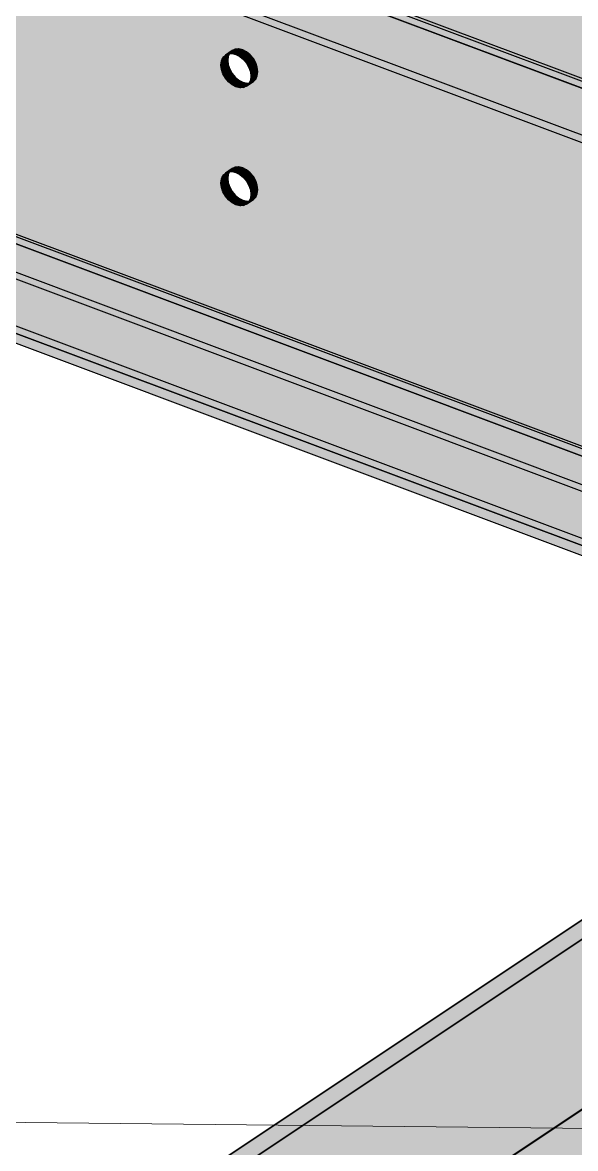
# Model space of a CAD drawing. Header units: millimetres. Extents: x 50 to 612415, y 2 to 4150.
# Drawn here: x 507342.8 to 507472.9, y 2579.2 to 2844.3 of the extents above; entities that cross this region are included whole.
import ezdxf

# ---------------------------------------------------------------- set-up
doc = ezdxf.new("R2010")
doc.units = ezdxf.units.MM
for name, color, linetype, lineweight in [('DIM', 7, 'Continuous', 13), ('HATCH', 8, 'Continuous', 9), ('OUTLINE', 7, 'Continuous', 25)]:
    doc.layers.add(name, color=color, linetype=linetype, lineweight=lineweight)

msp = doc.modelspace()

# ---------------------------------------------------------------- hatches: boundary and pattern name
at = {"layer": 'HATCH', "true_color": 0x617c87}
for points in [[(506155.161, 3349.271), (508203.162, 2581.27), (508180.708, 2566.301), (506132.707, 3334.302)], [(508203.162, 2578.955), (506155.161, 3346.956), (506132.707, 3331.987), (508180.708, 2563.986)], [(506134.311, 3333.056), (508182.312, 2565.055), (508180.708, 2563.986), (506132.707, 3331.987)], [(508196.656, 2546.944), (506119.966, 3325.703), (506118.362, 3324.634), (508195.052, 2545.875)], [(506234.497, 3209.559), (508123.825, 2501.062), (508101.371, 2486.092), (506212.044, 3194.59)], [(506213.647, 3208.392), (508102.975, 2499.894), (508101.371, 2498.825), (506212.044, 3207.322)], [(508125.429, 2499.816), (506236.101, 3208.314), (506234.497, 3207.244), (508123.825, 2498.747)], [(508123.825, 2498.747), (506234.497, 3207.244), (506212.044, 3192.275), (508101.371, 2483.778)], [(508102.975, 2487.162), (506213.647, 3195.659), (506212.044, 3194.59), (508101.371, 2486.092)], [(507395.524, 2837.408), (507394.611, 2837.881), (507393.007, 2836.812), (507393.92, 2836.339)], [(507397.106, 2835.827), (507396.375, 2836.708), (507394.771, 2835.638), (507395.502, 2834.757)], [(507392.116, 2832.296), (507392.847, 2831.415), (507391.243, 2830.346), (507390.512, 2831.227)], [(507393.698, 2830.714), (507394.611, 2830.242), (507393.007, 2829.172), (507392.094, 2829.645)], [(507395.524, 2809.629), (507394.611, 2810.102), (507393.007, 2809.032), (507393.92, 2808.56)], [(507397.106, 2808.047), (507396.375, 2808.928), (507394.771, 2807.859), (507395.502, 2806.978)], [(507392.116, 2804.517), (507392.847, 2803.636), (507391.243, 2802.566), (507390.512, 2803.447)], [(507393.698, 2802.935), (507394.611, 2802.462), (507393.007, 2801.393), (507392.094, 2801.866)]]:
    msp.add_hatch(color=145, dxfattribs=at).paths.add_polyline_path(points)
at = {"layer": 'HATCH', "true_color": 0x5b747f}
for points in [[(507180.765, 2933.931), (506156.764, 3337.608), (508204.765, 2582.34)], [(508203.162, 2581.27), (506155.161, 3336.539), (507179.161, 2932.861)], [(508180.708, 2566.301), (506132.707, 3334.302), (506132.707, 3331.987)], [(506134.311, 3326.111), (506134.311, 3333.056), (508182.312, 2558.111)], [(506134.311, 3333.056), (508182.312, 2565.055), (508182.312, 2558.111)], [(508180.708, 2557.041), (506132.707, 3331.987), (506132.707, 3325.042)], [(508180.708, 2557.041), (508180.708, 2563.986), (506132.707, 3331.987)], [(508180.708, 2566.301), (506132.707, 3331.987), (508180.708, 2563.986)], [(506132.707, 3321.569), (506118.362, 3324.634), (508195.052, 2545.875)], [(508196.656, 2546.944), (506119.966, 3325.703), (506134.311, 3322.639)], [(508180.708, 2557.041), (506132.707, 3325.042), (506132.707, 3321.569)], [(506134.311, 3322.639), (506134.311, 3326.111), (508182.312, 2558.111)], [(506132.707, 3321.569), (508180.708, 2553.569), (508180.708, 2557.041)], [(506132.707, 3321.569), (508195.052, 2545.875), (508180.708, 2553.569)], [(508182.312, 2558.111), (508182.312, 2554.638), (506134.311, 3322.639)], [(508182.312, 2554.638), (508196.656, 2546.944), (506134.311, 3322.639)], [(508125.429, 2499.816), (506236.101, 3208.314), (506236.101, 3226.833)], [(508125.429, 2518.336), (506236.101, 3226.833), (506539.228, 3123.231)], [(508125.429, 2518.336), (508125.429, 2499.816), (506236.101, 3226.833)], [(506234.497, 3225.764), (506234.497, 3207.244), (508123.825, 2498.747)], [(506537.624, 3122.162), (506234.497, 3225.764), (508123.825, 2517.266)], [(506234.497, 3225.764), (508123.825, 2498.747), (508123.825, 2517.266)], [(506213.647, 3208.392), (508102.975, 2499.894), (506213.647, 3196.933)], [(506234.497, 3207.244), (506234.497, 3209.559), (508123.825, 2501.062)], [(506212.044, 3195.863), (508101.371, 2498.825), (506212.044, 3207.322)], [(508123.825, 2498.747), (506234.497, 3207.244), (508123.825, 2501.062)], [(508102.975, 2487.162), (506213.647, 3195.659), (506213.647, 3196.933)], [(508102.975, 2488.435), (508102.975, 2487.162), (506213.647, 3196.933)], [(508102.975, 2499.894), (508102.975, 2488.435), (506213.647, 3196.933)], [(506212.044, 3195.863), (506212.044, 3194.59), (508101.371, 2486.092)], [(506212.044, 3195.863), (508101.371, 2486.092), (508101.371, 2487.366)], [(506212.044, 3195.863), (508101.371, 2487.366), (508101.371, 2498.825)], [(508101.371, 2486.092), (506212.044, 3194.59), (506212.044, 3192.275)], [(508101.371, 2486.092), (506212.044, 3192.275), (508101.371, 2483.778)], [(508125.429, 2518.336), (506539.228, 3123.231), (506966.919, 2962.847)], [(506965.315, 2961.777), (506537.624, 3122.162), (508123.825, 2517.266)], [(507394.611, 2810.102), (506966.919, 2970.486), (506966.919, 2990.626)], [(507822.302, 2649.717), (506966.919, 2990.626), (507180.765, 2910.781)], [(507822.302, 2649.717), (507394.611, 2810.102), (506966.919, 2990.626)], [(506965.315, 2989.557), (506965.315, 2969.417), (507393.007, 2809.032)], [(507179.161, 2909.712), (506965.315, 2989.557), (507820.698, 2648.648)], [(506965.315, 2989.557), (507393.007, 2809.032), (507820.698, 2648.648)], [(506965.315, 2969.417), (506966.229, 2968.944), (507393.007, 2809.032)], [(506966.229, 2968.944), (506967.08, 2968.243), (507393.007, 2809.032)], [(507394.611, 2810.102), (506967.832, 2970.013), (506966.919, 2970.486)], [(507394.611, 2810.102), (506968.683, 2969.313), (506967.832, 2970.013)], [(507394.611, 2810.102), (506969.414, 2968.432), (506968.683, 2969.313)], [(506967.08, 2968.243), (506967.81, 2967.362), (507393.007, 2809.032)], [(506967.81, 2967.362), (506968.371, 2966.361), (507393.007, 2809.032)], [(506968.371, 2966.361), (506968.724, 2965.308), (507393.007, 2809.032)], [(507394.611, 2810.102), (506969.975, 2967.43), (506969.414, 2968.432)], [(507394.611, 2810.102), (506970.327, 2966.377), (506969.975, 2967.43)], [(507391.082, 2807.605), (506970.448, 2965.343), (506970.327, 2966.377)], [(507391.203, 2808.549), (507391.082, 2807.605), (506970.327, 2966.377)], [(507391.555, 2809.338), (507391.203, 2808.549), (506970.327, 2966.377)], [(507392.116, 2809.918), (507391.555, 2809.338), (506970.327, 2966.377)], [(507392.847, 2810.251), (507392.116, 2809.918), (506970.327, 2966.377)], [(507393.698, 2810.314), (507392.847, 2810.251), (506970.327, 2966.377)], [(507394.611, 2810.102), (507393.698, 2810.314), (506970.327, 2966.377)], [(506968.724, 2965.308), (506968.844, 2964.274), (507389.478, 2806.536)], [(506968.724, 2965.308), (507389.478, 2806.536), (507389.599, 2807.479)], [(506968.724, 2965.308), (507389.599, 2807.479), (507389.951, 2808.268)], [(506968.724, 2965.308), (507389.951, 2808.268), (507390.512, 2808.849)], [(506968.724, 2965.308), (507390.512, 2808.849), (507391.243, 2809.182)], [(506968.724, 2965.308), (507391.243, 2809.182), (507392.094, 2809.245)], [(506968.724, 2965.308), (507392.094, 2809.245), (507393.007, 2809.032)], [(507389.599, 2805.502), (506968.844, 2964.274), (506968.724, 2963.33)], [(507389.599, 2805.502), (507389.478, 2806.536), (506968.844, 2964.274)], [(506969.414, 2963.03), (506969.975, 2963.611), (507391.203, 2806.571)], [(506969.975, 2963.611), (506970.327, 2964.4), (507391.203, 2806.571)], [(506970.327, 2964.4), (506970.448, 2965.343), (507391.203, 2806.571)], [(506970.448, 2965.343), (507391.082, 2807.605), (507391.203, 2806.571)], [(507389.599, 2805.502), (506966.229, 2961.565), (506965.315, 2961.777)], [(507390.512, 2803.447), (507389.951, 2804.449), (506965.315, 2961.777)], [(507391.243, 2802.566), (507390.512, 2803.447), (506965.315, 2961.777)], [(507389.951, 2804.449), (507389.599, 2805.502), (506965.315, 2961.777)], [(507392.094, 2801.866), (507391.243, 2802.566), (506965.315, 2961.777)], [(507393.007, 2801.393), (507392.094, 2801.866), (506965.315, 2961.777)], [(507393.007, 2801.393), (506965.315, 2961.777), (508123.825, 2517.266)], [(507389.599, 2805.502), (506967.08, 2961.628), (506966.229, 2961.565)], [(506966.919, 2962.847), (506967.832, 2962.634), (507391.203, 2806.571)], [(506966.919, 2962.847), (507391.555, 2805.518), (507392.116, 2804.517)], [(506966.919, 2962.847), (507392.116, 2804.517), (507392.847, 2803.636)], [(506966.919, 2962.847), (507391.203, 2806.571), (507391.555, 2805.518)], [(506966.919, 2962.847), (507392.847, 2803.636), (507393.698, 2802.935)], [(506966.919, 2962.847), (507393.698, 2802.935), (507394.611, 2802.462)], [(508125.429, 2518.336), (506966.919, 2962.847), (507394.611, 2802.462)], [(507389.599, 2805.502), (506967.81, 2961.961), (506967.08, 2961.628)], [(507389.599, 2805.502), (506968.371, 2962.541), (506967.81, 2961.961)], [(506967.832, 2962.634), (506968.683, 2962.697), (507391.203, 2806.571)], [(507389.599, 2805.502), (506968.724, 2963.33), (506968.371, 2962.541)], [(506968.683, 2962.697), (506969.414, 2963.03), (507391.203, 2806.571)], [(508203.162, 2581.27), (507179.161, 2932.861), (507181.928, 2931.429)], [(507183.532, 2932.498), (507180.765, 2933.931), (508204.765, 2582.34)], [(507186.111, 2930.375), (507183.532, 2932.498), (508204.765, 2582.34)], [(508203.162, 2581.27), (507181.928, 2931.429), (507184.507, 2929.306)], [(508203.162, 2581.27), (507184.507, 2929.306), (507186.722, 2926.636)], [(507188.326, 2927.705), (507186.111, 2930.375), (508204.765, 2582.34)], [(508203.162, 2581.27), (507186.722, 2926.636), (507188.421, 2923.602)], [(507190.025, 2924.671), (507188.326, 2927.705), (508204.765, 2582.34)], [(507191.093, 2921.479), (507190.025, 2924.671), (508204.765, 2582.34)], [(508203.162, 2581.27), (507188.421, 2923.602), (507189.489, 2920.409)], [(507191.457, 2918.346), (507191.093, 2921.479), (508204.765, 2582.34)], [(508203.162, 2581.27), (507189.489, 2920.409), (507189.853, 2917.277)], [(508203.162, 2581.27), (507189.853, 2917.277), (507189.489, 2914.418)], [(507191.093, 2915.487), (507191.457, 2918.346), (508204.765, 2582.34)], [(508203.162, 2581.27), (507189.489, 2914.418), (507188.421, 2912.027)], [(507190.025, 2913.096), (507191.093, 2915.487), (508204.765, 2582.34)], [(507180.765, 2910.781), (507183.532, 2910.138), (507391.203, 2834.351)], [(507180.765, 2910.781), (507391.555, 2833.297), (507392.116, 2832.296)], [(507180.765, 2910.781), (507392.116, 2832.296), (507392.847, 2831.415)], [(507180.765, 2910.781), (507391.203, 2834.351), (507391.555, 2833.297)], [(507180.765, 2910.781), (507392.847, 2831.415), (507393.698, 2830.714)], [(507180.765, 2910.781), (507393.698, 2830.714), (507394.611, 2830.242)], [(507822.302, 2649.717), (507180.765, 2910.781), (507394.611, 2830.242)], [(507186.111, 2910.327), (507188.326, 2911.336), (507391.203, 2834.351)], [(507188.421, 2912.027), (507186.722, 2910.267), (507389.478, 2834.315)], [(507391.082, 2835.384), (507188.326, 2911.336), (507190.025, 2913.096)], [(507188.326, 2911.336), (507391.082, 2835.384), (507391.203, 2834.351)], [(507188.421, 2912.027), (507389.478, 2834.315), (507389.599, 2835.259)], [(507188.421, 2912.027), (507389.599, 2835.259), (507389.951, 2836.048)], [(507188.421, 2912.027), (507389.951, 2836.048), (507390.512, 2836.629)], [(507188.421, 2912.027), (507390.512, 2836.629), (507391.243, 2836.962)], [(507188.421, 2912.027), (507391.243, 2836.962), (507392.094, 2837.024)], [(507188.421, 2912.027), (507392.094, 2837.024), (507393.007, 2836.812)], [(508203.162, 2581.27), (507188.421, 2912.027), (507393.007, 2836.812)], [(507391.203, 2836.328), (507391.082, 2835.384), (507190.025, 2913.096)], [(507391.555, 2837.117), (507391.203, 2836.328), (507190.025, 2913.096)], [(507392.116, 2837.698), (507391.555, 2837.117), (507190.025, 2913.096)], [(507392.847, 2838.031), (507392.116, 2837.698), (507190.025, 2913.096)], [(507393.698, 2838.093), (507392.847, 2838.031), (507190.025, 2913.096)], [(507394.611, 2837.881), (507393.698, 2838.093), (507190.025, 2913.096)], [(507394.611, 2837.881), (507190.025, 2913.096), (508204.765, 2582.34)], [(507389.599, 2833.282), (507181.928, 2909.068), (507179.161, 2909.712)], [(507390.512, 2831.227), (507389.951, 2832.228), (507179.161, 2909.712)], [(507391.243, 2830.346), (507390.512, 2831.227), (507179.161, 2909.712)], [(507389.951, 2832.228), (507389.599, 2833.282), (507179.161, 2909.712)], [(507392.094, 2829.645), (507391.243, 2830.346), (507179.161, 2909.712)], [(507393.007, 2829.172), (507392.094, 2829.645), (507179.161, 2909.712)], [(507393.007, 2829.172), (507179.161, 2909.712), (507820.698, 2648.648)], [(507389.599, 2833.282), (507184.507, 2909.258), (507181.928, 2909.068)], [(507183.532, 2910.138), (507186.111, 2910.327), (507391.203, 2834.351)], [(507389.599, 2833.282), (507186.722, 2910.267), (507184.507, 2909.258)], [(507389.599, 2833.282), (507389.478, 2834.315), (507186.722, 2910.267)], [(508203.162, 2581.27), (507393.007, 2836.812), (507393.92, 2836.339)], [(507395.524, 2837.408), (507394.611, 2837.881), (508204.765, 2582.34)], [(507396.375, 2836.708), (507395.524, 2837.408), (508204.765, 2582.34)], [(507397.106, 2835.827), (507396.375, 2836.708), (508204.765, 2582.34)], [(507391.082, 2835.384), (507391.203, 2834.351), (507389.599, 2833.282), (507389.478, 2834.315)], [(508203.162, 2581.27), (507393.92, 2836.339), (507394.771, 2835.638)], [(508203.162, 2581.27), (507394.771, 2835.638), (507395.502, 2834.757)], [(508203.162, 2581.27), (507395.502, 2834.757), (507396.063, 2833.756)], [(508203.162, 2581.27), (507396.063, 2833.756), (507396.415, 2832.703)], [(507398.139, 2832.738), (507398.019, 2833.772), (507396.415, 2832.703), (507396.535, 2831.669)], [(507397.666, 2834.825), (507397.106, 2835.827), (508204.765, 2582.34)], [(507398.019, 2833.772), (507397.666, 2834.825), (508204.765, 2582.34)], [(507818.774, 2675), (507398.139, 2832.738), (507398.019, 2833.772)], [(507818.894, 2675.944), (507818.774, 2675), (507398.019, 2833.772)], [(507819.247, 2676.733), (507818.894, 2675.944), (507398.019, 2833.772)], [(507819.807, 2677.314), (507819.247, 2676.733), (507398.019, 2833.772)], [(507820.538, 2677.646), (507819.807, 2677.314), (507398.019, 2833.772)], [(507821.389, 2677.709), (507820.538, 2677.646), (507398.019, 2833.772)], [(507822.302, 2677.497), (507821.389, 2677.709), (507398.019, 2833.772)], [(507822.302, 2677.497), (507398.019, 2833.772), (508204.765, 2582.34)], [(507396.415, 2832.703), (507396.535, 2831.669), (507817.17, 2673.931)], [(507396.415, 2832.703), (507817.17, 2673.931), (507817.29, 2674.874)], [(507396.415, 2832.703), (507817.29, 2674.874), (507817.643, 2675.663)], [(507396.415, 2832.703), (507817.643, 2675.663), (507818.203, 2676.244)], [(507396.415, 2832.703), (507818.203, 2676.244), (507818.934, 2676.577)], [(507396.415, 2832.703), (507818.934, 2676.577), (507819.785, 2676.64)], [(507396.415, 2832.703), (507819.785, 2676.64), (507820.698, 2676.427)], [(508203.162, 2581.27), (507396.415, 2832.703), (507820.698, 2676.427)], [(507817.29, 2672.897), (507396.535, 2831.669), (507396.415, 2830.725)], [(507817.29, 2672.897), (507817.17, 2673.931), (507396.535, 2831.669)], [(507397.666, 2831.006), (507398.019, 2831.795), (507818.894, 2673.966)], [(507398.019, 2831.795), (507398.139, 2832.738), (507818.894, 2673.966)], [(507398.139, 2832.738), (507818.774, 2675), (507818.894, 2673.966)], [(507817.29, 2672.897), (507393.92, 2828.96), (507393.007, 2829.172)], [(507820.698, 2668.788), (507393.007, 2829.172), (507820.698, 2648.648)], [(507818.203, 2670.842), (507817.643, 2671.844), (507393.007, 2829.172)], [(507818.934, 2669.961), (507818.203, 2670.842), (507393.007, 2829.172)], [(507817.643, 2671.844), (507817.29, 2672.897), (507393.007, 2829.172)], [(507819.785, 2669.261), (507818.934, 2669.961), (507393.007, 2829.172)], [(507820.698, 2668.788), (507819.785, 2669.261), (507393.007, 2829.172)], [(507817.29, 2672.897), (507394.771, 2829.023), (507393.92, 2828.96)], [(507394.611, 2830.242), (507395.524, 2830.029), (507818.894, 2673.966)], [(507822.302, 2649.717), (507394.611, 2830.242), (507822.302, 2669.857)], [(507394.611, 2830.242), (507819.247, 2672.913), (507819.807, 2671.912)], [(507394.611, 2830.242), (507819.807, 2671.912), (507820.538, 2671.031)], [(507394.611, 2830.242), (507818.894, 2673.966), (507819.247, 2672.913)], [(507394.611, 2830.242), (507820.538, 2671.031), (507821.389, 2670.33)], [(507394.611, 2830.242), (507821.389, 2670.33), (507822.302, 2669.857)], [(507817.29, 2672.897), (507395.502, 2829.356), (507394.771, 2829.023)], [(507817.29, 2672.897), (507396.063, 2829.936), (507395.502, 2829.356)], [(507395.524, 2830.029), (507396.375, 2830.092), (507818.894, 2673.966)], [(507817.29, 2672.897), (507396.415, 2830.725), (507396.063, 2829.936)], [(507396.375, 2830.092), (507397.106, 2830.425), (507818.894, 2673.966)], [(507397.106, 2830.425), (507397.666, 2831.006), (507818.894, 2673.966)], [(507822.302, 2649.717), (507395.524, 2809.629), (507394.611, 2810.102)], [(507391.082, 2807.605), (507391.203, 2806.571), (507389.599, 2805.502), (507389.478, 2806.536)], [(507393.007, 2809.032), (507393.92, 2808.56), (507820.698, 2648.648)], [(507393.92, 2808.56), (507394.771, 2807.859), (507820.698, 2648.648)], [(507394.771, 2807.859), (507395.502, 2806.978), (507820.698, 2648.648)], [(507822.302, 2649.717), (507396.375, 2808.928), (507395.524, 2809.629)], [(507822.302, 2649.717), (507397.106, 2808.047), (507396.375, 2808.928)], [(507822.302, 2649.717), (507397.666, 2807.046), (507397.106, 2808.047)], [(507395.502, 2806.978), (507396.063, 2805.977), (507820.698, 2648.648)], [(507396.063, 2805.977), (507396.415, 2804.923), (507820.698, 2648.648)], [(507398.139, 2804.959), (507398.019, 2805.992), (507396.415, 2804.923), (507396.535, 2803.89)], [(507396.415, 2804.923), (507396.535, 2803.89), (507817.17, 2646.152)], [(507396.415, 2804.923), (507817.17, 2646.152), (507817.29, 2647.095)], [(507396.415, 2804.923), (507817.29, 2647.095), (507817.643, 2647.884)], [(507396.415, 2804.923), (507817.643, 2647.884), (507818.203, 2648.465)], [(507396.415, 2804.923), (507818.203, 2648.465), (507818.934, 2648.798)], [(507396.415, 2804.923), (507818.934, 2648.798), (507819.785, 2648.86)], [(507396.415, 2804.923), (507819.785, 2648.86), (507820.698, 2648.648)], [(507822.302, 2649.717), (507398.019, 2805.992), (507397.666, 2807.046)], [(507818.774, 2647.221), (507398.139, 2804.959), (507398.019, 2805.992)], [(507818.894, 2648.164), (507818.774, 2647.221), (507398.019, 2805.992)], [(507819.247, 2648.953), (507818.894, 2648.164), (507398.019, 2805.992)], [(507819.807, 2649.534), (507819.247, 2648.953), (507398.019, 2805.992)], [(507820.538, 2649.867), (507819.807, 2649.534), (507398.019, 2805.992)], [(507821.389, 2649.93), (507820.538, 2649.867), (507398.019, 2805.992)], [(507822.302, 2649.717), (507821.389, 2649.93), (507398.019, 2805.992)], [(507398.019, 2804.015), (507398.139, 2804.959), (507818.894, 2646.187)], [(507398.139, 2804.959), (507818.774, 2647.221), (507818.894, 2646.187)], [(507394.611, 2802.462), (507395.524, 2802.25), (507818.894, 2646.187)], [(507394.611, 2802.462), (507819.247, 2645.134), (507819.807, 2644.132)], [(507394.611, 2802.462), (507819.807, 2644.132), (507820.538, 2643.251)], [(507394.611, 2802.462), (507818.894, 2646.187), (507819.247, 2645.134)], [(507394.611, 2802.462), (507820.538, 2643.251), (507821.389, 2642.551)], [(507394.611, 2802.462), (507821.389, 2642.551), (507822.302, 2642.078)], [(508125.429, 2518.336), (507394.611, 2802.462), (507822.302, 2642.078)], [(507817.29, 2645.118), (507396.063, 2802.157), (507395.502, 2801.576)], [(507395.524, 2802.25), (507396.375, 2802.312), (507818.894, 2646.187)], [(507817.29, 2645.118), (507396.415, 2802.946), (507396.063, 2802.157)], [(507396.375, 2802.312), (507397.106, 2802.645), (507818.894, 2646.187)], [(507817.29, 2645.118), (507396.535, 2803.89), (507396.415, 2802.946)], [(507817.29, 2645.118), (507817.17, 2646.152), (507396.535, 2803.89)], [(507397.106, 2802.645), (507397.666, 2803.226), (507818.894, 2646.187)], [(507397.666, 2803.226), (507398.019, 2804.015), (507818.894, 2646.187)], [(507817.29, 2645.118), (507393.92, 2801.181), (507393.007, 2801.393)], [(507818.203, 2643.063), (507817.643, 2644.064), (507393.007, 2801.393)], [(507818.934, 2642.182), (507818.203, 2643.063), (507393.007, 2801.393)], [(507817.643, 2644.064), (507817.29, 2645.118), (507393.007, 2801.393)], [(507819.785, 2641.481), (507818.934, 2642.182), (507393.007, 2801.393)], [(507820.698, 2641.009), (507819.785, 2641.481), (507393.007, 2801.393)], [(507820.698, 2641.009), (507393.007, 2801.393), (508123.825, 2517.266)], [(507817.29, 2645.118), (507394.771, 2801.243), (507393.92, 2801.181)], [(507817.29, 2645.118), (507395.502, 2801.576), (507394.771, 2801.243)]]:
    msp.add_hatch(color=147, dxfattribs=at).paths.add_polyline_path(points)
at = {"layer": 'HATCH', "true_color": 0x576f79}
for points in [[(507391.555, 2837.117), (507391.203, 2836.328), (507389.599, 2835.259), (507389.951, 2836.048)], [(507397.666, 2831.006), (507398.019, 2831.795), (507396.415, 2830.725), (507396.063, 2829.936)], [(507391.555, 2809.338), (507391.203, 2808.549), (507389.599, 2807.479), (507389.951, 2808.268)], [(507397.666, 2803.226), (507398.019, 2804.015), (507396.415, 2802.946), (507396.063, 2802.157)]]:
    msp.add_hatch(color=147, dxfattribs=at).paths.add_polyline_path(points)
at = {"layer": 'HATCH', "true_color": 0x5a737d}
for points in [[(507392.116, 2837.698), (507391.555, 2837.117), (507389.951, 2836.048), (507390.512, 2836.629)], [(507397.106, 2830.425), (507397.666, 2831.006), (507396.063, 2829.936), (507395.502, 2829.356)], [(507392.116, 2809.918), (507391.555, 2809.338), (507389.951, 2808.268), (507390.512, 2808.849)], [(507397.106, 2802.645), (507397.666, 2803.226), (507396.063, 2802.157), (507395.502, 2801.576)]]:
    msp.add_hatch(color=147, dxfattribs=at).paths.add_polyline_path(points)
at = {"layer": 'HATCH', "true_color": 0x5c7681}
for points in [[(507392.847, 2838.031), (507392.116, 2837.698), (507390.512, 2836.629), (507391.243, 2836.962)], [(507396.375, 2830.092), (507397.106, 2830.425), (507395.502, 2829.356), (507394.771, 2829.023)], [(507392.847, 2810.251), (507392.116, 2809.918), (507390.512, 2808.849), (507391.243, 2809.182)], [(507396.375, 2802.312), (507397.106, 2802.645), (507395.502, 2801.576), (507394.771, 2801.243)]]:
    msp.add_hatch(color=155, dxfattribs=at).paths.add_polyline_path(points)
at = {"layer": 'HATCH', "true_color": 0x5f7984}
for points in [[(507393.698, 2838.093), (507392.847, 2838.031), (507391.243, 2836.962), (507392.094, 2837.024)], [(507395.524, 2830.029), (507396.375, 2830.092), (507394.771, 2829.023), (507393.92, 2828.96)], [(507393.698, 2810.314), (507392.847, 2810.251), (507391.243, 2809.182), (507392.094, 2809.245)], [(507395.524, 2802.25), (507396.375, 2802.312), (507394.771, 2801.243), (507393.92, 2801.181)]]:
    msp.add_hatch(color=155, dxfattribs=at).paths.add_polyline_path(points)
at = {"layer": 'HATCH', "true_color": 0x607b86}
for points in [[(507394.611, 2837.881), (507393.698, 2838.093), (507392.094, 2837.024), (507393.007, 2836.812)], [(507394.611, 2830.242), (507395.524, 2830.029), (507393.92, 2828.96), (507393.007, 2829.172)], [(507394.611, 2810.102), (507393.698, 2810.314), (507392.094, 2809.245), (507393.007, 2809.032)], [(507394.611, 2802.462), (507395.524, 2802.25), (507393.92, 2801.181), (507393.007, 2801.393)]]:
    msp.add_hatch(color=155, dxfattribs=at).paths.add_polyline_path(points)
at = {"layer": 'HATCH', "true_color": 0x617c88}
for points in [[(507396.375, 2836.708), (507395.524, 2837.408), (507393.92, 2836.339), (507394.771, 2835.638)], [(507392.847, 2831.415), (507393.698, 2830.714), (507392.094, 2829.645), (507391.243, 2830.346)], [(507396.375, 2808.928), (507395.524, 2809.629), (507393.92, 2808.56), (507394.771, 2807.859)], [(507392.847, 2803.636), (507393.698, 2802.935), (507392.094, 2801.866), (507391.243, 2802.566)]]:
    msp.add_hatch(color=145, dxfattribs=at).paths.add_polyline_path(points)
at = {"layer": 'HATCH', "true_color": 0x58717b}
for points in [[(507391.203, 2836.328), (507391.082, 2835.384), (507389.478, 2834.315), (507389.599, 2835.259)], [(507398.019, 2831.795), (507398.139, 2832.738), (507396.535, 2831.669), (507396.415, 2830.725)], [(507391.203, 2808.549), (507391.082, 2807.605), (507389.478, 2806.536), (507389.599, 2807.479)], [(507398.019, 2804.015), (507398.139, 2804.959), (507396.535, 2803.89), (507396.415, 2802.946)]]:
    msp.add_hatch(color=147, dxfattribs=at).paths.add_polyline_path(points)
at = {"layer": 'HATCH', "true_color": 0x5e7783}
for points in [[(507391.203, 2834.351), (507391.555, 2833.297), (507389.951, 2832.228), (507389.599, 2833.282)], [(507398.019, 2833.772), (507397.666, 2834.825), (507396.063, 2833.756), (507396.415, 2832.703)], [(507391.203, 2806.571), (507391.555, 2805.518), (507389.951, 2804.449), (507389.599, 2805.502)], [(507398.019, 2805.992), (507397.666, 2807.046), (507396.063, 2805.977), (507396.415, 2804.923)]]:
    msp.add_hatch(color=155, dxfattribs=at).paths.add_polyline_path(points)
at = {"layer": 'HATCH', "true_color": 0x607a85}
for points in [[(507397.666, 2834.825), (507397.106, 2835.827), (507395.502, 2834.757), (507396.063, 2833.756)], [(507391.555, 2833.297), (507392.116, 2832.296), (507390.512, 2831.227), (507389.951, 2832.228)], [(507397.666, 2807.046), (507397.106, 2808.047), (507395.502, 2806.978), (507396.063, 2805.977)], [(507391.555, 2805.518), (507392.116, 2804.517), (507390.512, 2803.447), (507389.951, 2804.449)]]:
    msp.add_hatch(color=155, dxfattribs=at).paths.add_polyline_path(points)
at = {"layer": 'HATCH', "true_color": 0x46848e}
for points in [[(507375.899, 2509.468), (507375.899, 2567.342), (507754.406, 2819.68), (507754.406, 2761.806)], [(507378.038, 2564.225), (507378.038, 2510.981), (507756.545, 2763.319), (507756.545, 2816.563)], [(507416.53, 2496.547), (507416.53, 2549.79), (507795.037, 2802.128), (507795.037, 2748.885)], [(507418.668, 2551.303), (507418.668, 2493.43), (507797.175, 2745.768), (507797.175, 2803.641)]]:
    msp.add_hatch(color=145, dxfattribs=at).paths.add_polyline_path(points)
at = {"layer": 'HATCH', "true_color": 0x468f99}
for points in [[(507375.899, 2567.342), (507418.668, 2551.303), (507797.175, 2803.641), (507754.406, 2819.68)], [(507416.53, 2549.79), (507378.038, 2564.225), (507756.545, 2816.563), (507795.037, 2802.128)]]:
    msp.add_hatch(color=135, dxfattribs=at).paths.add_polyline_path(points)

# ---------------------------------------------------------------- linework, layer by layer
at = {"layer": 'DIM'}
msp.add_lwpolyline([(506711.789, 2592.006), (508800, 2570), (508900, 2570)], dxfattribs=at)
at = {"layer": 'OUTLINE', "color": 139, "true_color": 0x42544a}
for p, q in [((508180.708, 2566.301), (506132.707, 3334.302)), ((508180.708, 2566.301), (506132.707, 3334.302)), ((506134.311, 3333.056), (508182.312, 2565.055)), ((506134.311, 3333.056), (508182.312, 2565.055)), ((506132.707, 3331.987), (508180.708, 2563.986)), ((508180.708, 2563.986), (506132.707, 3331.987)), ((508180.708, 2563.986), (506132.707, 3331.987)), ((506132.707, 3331.987), (508180.708, 2563.986)), ((506118.362, 3324.634), (508195.052, 2545.875)), ((506118.362, 3324.634), (508195.052, 2545.875)), ((508196.656, 2546.944), (506119.966, 3325.703)), ((508196.656, 2546.944), (506119.966, 3325.703)), ((506213.647, 3208.392), (508102.975, 2499.894)), ((506213.647, 3208.392), (508102.975, 2499.894)), ((506234.497, 3209.559), (508123.825, 2501.062)), ((506234.497, 3209.559), (508123.825, 2501.062)), ((508125.429, 2499.816), (506236.101, 3208.314)), ((508125.429, 2499.816), (506236.101, 3208.314)), ((508101.371, 2498.825), (506212.044, 3207.322)), ((508101.371, 2498.825), (506212.044, 3207.322)), ((506234.497, 3207.244), (508123.825, 2498.747)), ((506234.497, 3207.244), (508123.825, 2498.747)), ((508123.825, 2498.747), (506234.497, 3207.244)), ((508123.825, 2498.747), (506234.497, 3207.244)), ((508101.371, 2486.092), (506212.044, 3194.59)), ((506212.044, 3194.59), (508101.371, 2486.092)), ((508101.371, 2486.092), (506212.044, 3194.59)), ((506212.044, 3194.59), (508101.371, 2486.092)), ((508102.975, 2487.162), (506213.647, 3195.659)), ((508102.975, 2487.162), (506213.647, 3195.659)), ((506212.044, 3192.275), (508101.371, 2483.778)), ((506212.044, 3192.275), (508101.371, 2483.778)), ((507389.951, 2836.048), (507391.555, 2837.117)), ((507391.555, 2837.117), (507389.951, 2836.048)), ((507389.951, 2836.048), (507390.512, 2836.629)), ((507389.951, 2836.048), (507390.512, 2836.629)), ((507390.512, 2836.629), (507392.116, 2837.698)), ((507392.116, 2837.698), (507390.512, 2836.629)), ((507390.512, 2836.629), (507391.243, 2836.962)), ((507390.512, 2836.629), (507391.243, 2836.962)), ((507391.555, 2837.117), (507391.203, 2836.328)), ((507391.555, 2837.117), (507391.203, 2836.328)), ((507391.243, 2836.962), (507392.847, 2838.031)), ((507392.847, 2838.031), (507391.243, 2836.962)), ((507391.243, 2836.962), (507392.094, 2837.024)), ((507391.243, 2836.962), (507392.094, 2837.024)), ((507392.116, 2837.698), (507391.555, 2837.117)), ((507392.116, 2837.698), (507391.555, 2837.117)), ((507392.094, 2837.024), (507393.698, 2838.093)), ((507393.698, 2838.093), (507392.094, 2837.024)), ((507392.094, 2837.024), (507393.007, 2836.812)), ((507392.094, 2837.024), (507393.007, 2836.812)), ((507392.847, 2838.031), (507392.116, 2837.698)), ((507392.847, 2838.031), (507392.116, 2837.698)), ((507393.698, 2838.093), (507392.847, 2838.031)), ((507393.698, 2838.093), (507392.847, 2838.031)), ((507393.007, 2836.812), (507394.611, 2837.881)), ((507394.611, 2837.881), (507393.007, 2836.812)), ((507393.007, 2836.812), (507393.92, 2836.339)), ((507393.007, 2836.812), (507393.92, 2836.339)), ((507394.611, 2837.881), (507393.698, 2838.093)), ((507394.611, 2837.881), (507393.698, 2838.093)), ((507393.92, 2836.339), (507395.524, 2837.408)), ((507395.524, 2837.408), (507393.92, 2836.339)), ((507395.524, 2837.408), (507394.611, 2837.881)), ((507395.524, 2837.408), (507394.611, 2837.881)), ((507394.771, 2835.638), (507396.375, 2836.708)), ((507396.375, 2836.708), (507394.771, 2835.638)), ((507396.375, 2836.708), (507395.524, 2837.408)), ((507396.375, 2836.708), (507395.524, 2837.408)), ((507397.106, 2835.827), (507396.375, 2836.708)), ((507397.106, 2835.827), (507396.375, 2836.708)), ((507389.478, 2834.315), (507391.082, 2835.384)), ((507391.082, 2835.384), (507389.478, 2834.315)), ((507389.478, 2834.315), (507389.599, 2835.259)), ((507389.478, 2834.315), (507389.599, 2835.259)), ((507389.599, 2833.282), (507389.478, 2834.315)), ((507389.599, 2833.282), (507389.478, 2834.315)), ((507389.599, 2835.259), (507391.203, 2836.328)), ((507391.203, 2836.328), (507389.599, 2835.259)), ((507389.599, 2835.259), (507389.951, 2836.048)), ((507389.599, 2835.259), (507389.951, 2836.048)), ((507389.599, 2833.282), (507391.203, 2834.351)), ((507391.203, 2834.351), (507389.599, 2833.282)), ((507391.203, 2836.328), (507391.082, 2835.384)), ((507391.203, 2836.328), (507391.082, 2835.384)), ((507391.082, 2835.384), (507391.203, 2834.351)), ((507391.082, 2835.384), (507391.203, 2834.351)), ((507391.203, 2834.351), (507391.555, 2833.297)), ((507391.203, 2834.351), (507391.555, 2833.297)), ((507393.92, 2836.339), (507394.771, 2835.638)), ((507393.92, 2836.339), (507394.771, 2835.638)), ((507394.771, 2835.638), (507395.502, 2834.757)), ((507394.771, 2835.638), (507395.502, 2834.757)), ((507395.502, 2834.757), (507397.106, 2835.827)), ((507397.106, 2835.827), (507395.502, 2834.757)), ((507395.502, 2834.757), (507396.063, 2833.756)), ((507395.502, 2834.757), (507396.063, 2833.756)), ((507397.666, 2834.825), (507396.063, 2833.756)), ((507396.063, 2833.756), (507397.666, 2834.825)), ((507396.063, 2833.756), (507396.415, 2832.703)), ((507396.063, 2833.756), (507396.415, 2832.703)), ((507398.019, 2833.772), (507396.415, 2832.703)), ((507396.415, 2832.703), (507398.019, 2833.772)), ((507397.666, 2834.825), (507397.106, 2835.827)), ((507397.666, 2834.825), (507397.106, 2835.827)), ((507398.019, 2833.772), (507397.666, 2834.825)), ((507398.019, 2833.772), (507397.666, 2834.825)), ((507398.139, 2832.738), (507398.019, 2833.772)), ((507398.139, 2832.738), (507398.019, 2833.772)), ((507389.951, 2832.228), (507389.599, 2833.282)), ((507389.951, 2832.228), (507389.599, 2833.282)), ((507389.951, 2832.228), (507391.555, 2833.297)), ((507391.555, 2833.297), (507389.951, 2832.228)), ((507390.512, 2831.227), (507389.951, 2832.228)), ((507390.512, 2831.227), (507389.951, 2832.228)), ((507392.116, 2832.296), (507390.512, 2831.227)), ((507390.512, 2831.227), (507392.116, 2832.296)), ((507391.243, 2830.346), (507390.512, 2831.227)), ((507391.243, 2830.346), (507390.512, 2831.227)), ((507392.847, 2831.415), (507391.243, 2830.346)), ((507391.243, 2830.346), (507392.847, 2831.415)), ((507391.555, 2833.297), (507392.116, 2832.296)), ((507391.555, 2833.297), (507392.116, 2832.296)), ((507392.116, 2832.296), (507392.847, 2831.415)), ((507392.116, 2832.296), (507392.847, 2831.415)), ((507392.847, 2831.415), (507393.698, 2830.714)), ((507392.847, 2831.415), (507393.698, 2830.714)), ((507396.415, 2832.703), (507396.535, 2831.669)), ((507396.415, 2832.703), (507396.535, 2831.669)), ((507398.019, 2831.795), (507396.415, 2830.725)), ((507396.415, 2830.725), (507398.019, 2831.795)), ((507396.535, 2831.669), (507396.415, 2830.725)), ((507396.535, 2831.669), (507396.415, 2830.725)), ((507398.139, 2832.738), (507396.535, 2831.669)), ((507396.535, 2831.669), (507398.139, 2832.738)), ((507397.666, 2831.006), (507398.019, 2831.795)), ((507397.666, 2831.006), (507398.019, 2831.795)), ((507398.019, 2831.795), (507398.139, 2832.738)), ((507398.019, 2831.795), (507398.139, 2832.738)), ((507392.094, 2829.645), (507391.243, 2830.346)), ((507392.094, 2829.645), (507391.243, 2830.346)), ((507393.698, 2830.714), (507392.094, 2829.645)), ((507392.094, 2829.645), (507393.698, 2830.714)), ((507393.007, 2829.172), (507392.094, 2829.645)), ((507393.007, 2829.172), (507392.094, 2829.645)), ((507394.611, 2830.242), (507393.007, 2829.172)), ((507393.007, 2829.172), (507394.611, 2830.242)), ((507393.92, 2828.96), (507393.007, 2829.172)), ((507393.92, 2828.96), (507393.007, 2829.172)), ((507393.698, 2830.714), (507394.611, 2830.242)), ((507393.698, 2830.714), (507394.611, 2830.242)), ((507395.524, 2830.029), (507393.92, 2828.96)), ((507393.92, 2828.96), (507395.524, 2830.029)), ((507394.771, 2829.023), (507393.92, 2828.96)), ((507394.771, 2829.023), (507393.92, 2828.96)), ((507394.611, 2830.242), (507395.524, 2830.029)), ((507394.611, 2830.242), (507395.524, 2830.029)), ((507396.375, 2830.092), (507394.771, 2829.023)), ((507394.771, 2829.023), (507396.375, 2830.092)), ((507395.502, 2829.356), (507394.771, 2829.023)), ((507395.502, 2829.356), (507394.771, 2829.023)), ((507397.106, 2830.425), (507395.502, 2829.356)), ((507395.502, 2829.356), (507397.106, 2830.425)), ((507396.063, 2829.936), (507395.502, 2829.356)), ((507396.063, 2829.936), (507395.502, 2829.356)), ((507395.524, 2830.029), (507396.375, 2830.092)), ((507395.524, 2830.029), (507396.375, 2830.092)), ((507397.666, 2831.006), (507396.063, 2829.936)), ((507396.063, 2829.936), (507397.666, 2831.006)), ((507396.415, 2830.725), (507396.063, 2829.936)), ((507396.415, 2830.725), (507396.063, 2829.936)), ((507396.375, 2830.092), (507397.106, 2830.425)), ((507396.375, 2830.092), (507397.106, 2830.425)), ((507397.106, 2830.425), (507397.666, 2831.006)), ((507397.106, 2830.425), (507397.666, 2831.006)), ((507375.899, 2567.342), (507754.406, 2819.68)), ((507754.406, 2819.68), (507375.899, 2567.342)), ((507756.545, 2816.563), (507378.038, 2564.225)), ((507378.038, 2564.225), (507756.545, 2816.563)), ((507390.512, 2808.849), (507392.116, 2809.918)), ((507392.116, 2809.918), (507390.512, 2808.849)), ((507391.243, 2809.182), (507392.847, 2810.251)), ((507392.847, 2810.251), (507391.243, 2809.182)), ((507392.116, 2809.918), (507391.555, 2809.338)), ((507392.116, 2809.918), (507391.555, 2809.338)), ((507392.094, 2809.245), (507393.698, 2810.314)), ((507393.698, 2810.314), (507392.094, 2809.245)), ((507392.847, 2810.251), (507392.116, 2809.918)), ((507392.847, 2810.251), (507392.116, 2809.918)), ((507393.698, 2810.314), (507392.847, 2810.251)), ((507393.698, 2810.314), (507392.847, 2810.251)), ((507393.007, 2809.032), (507394.611, 2810.102)), ((507394.611, 2810.102), (507393.007, 2809.032)), ((507394.611, 2810.102), (507393.698, 2810.314)), ((507394.611, 2810.102), (507393.698, 2810.314)), ((507395.524, 2809.629), (507394.611, 2810.102)), ((507395.524, 2809.629), (507394.611, 2810.102)), ((507389.478, 2806.536), (507391.082, 2807.605)), ((507391.082, 2807.605), (507389.478, 2806.536)), ((507389.478, 2806.536), (507389.599, 2807.479)), ((507389.478, 2806.536), (507389.599, 2807.479)), ((507389.599, 2807.479), (507391.203, 2808.549)), ((507391.203, 2808.549), (507389.599, 2807.479)), ((507389.599, 2807.479), (507389.951, 2808.268)), ((507389.599, 2807.479), (507389.951, 2808.268)), ((507389.951, 2808.268), (507391.555, 2809.338)), ((507391.555, 2809.338), (507389.951, 2808.268)), ((507389.951, 2808.268), (507390.512, 2808.849)), ((507389.951, 2808.268), (507390.512, 2808.849)), ((507390.512, 2808.849), (507391.243, 2809.182)), ((507390.512, 2808.849), (507391.243, 2809.182)), ((507391.203, 2808.549), (507391.082, 2807.605)), ((507391.203, 2808.549), (507391.082, 2807.605)), ((507391.082, 2807.605), (507391.203, 2806.571)), ((507391.082, 2807.605), (507391.203, 2806.571)), ((507391.555, 2809.338), (507391.203, 2808.549)), ((507391.555, 2809.338), (507391.203, 2808.549)), ((507391.243, 2809.182), (507392.094, 2809.245)), ((507391.243, 2809.182), (507392.094, 2809.245)), ((507392.094, 2809.245), (507393.007, 2809.032)), ((507392.094, 2809.245), (507393.007, 2809.032)), ((507393.007, 2809.032), (507393.92, 2808.56)), ((507393.007, 2809.032), (507393.92, 2808.56)), ((507393.92, 2808.56), (507395.524, 2809.629)), ((507395.524, 2809.629), (507393.92, 2808.56)), ((507393.92, 2808.56), (507394.771, 2807.859)), ((507393.92, 2808.56), (507394.771, 2807.859)), ((507394.771, 2807.859), (507396.375, 2808.928)), ((507396.375, 2808.928), (507394.771, 2807.859)), ((507394.771, 2807.859), (507395.502, 2806.978)), ((507394.771, 2807.859), (507395.502, 2806.978)), ((507395.502, 2806.978), (507397.106, 2808.047)), ((507397.106, 2808.047), (507395.502, 2806.978)), ((507396.375, 2808.928), (507395.524, 2809.629)), ((507396.375, 2808.928), (507395.524, 2809.629)), ((507397.106, 2808.047), (507396.375, 2808.928)), ((507397.106, 2808.047), (507396.375, 2808.928)), ((507397.666, 2807.046), (507397.106, 2808.047)), ((507397.666, 2807.046), (507397.106, 2808.047)), ((507389.599, 2805.502), (507389.478, 2806.536)), ((507389.599, 2805.502), (507389.478, 2806.536)), ((507389.599, 2805.502), (507391.203, 2806.571)), ((507391.203, 2806.571), (507389.599, 2805.502)), ((507389.951, 2804.449), (507389.599, 2805.502)), ((507389.951, 2804.449), (507389.599, 2805.502)), ((507389.951, 2804.449), (507391.555, 2805.518)), ((507391.555, 2805.518), (507389.951, 2804.449)), ((507391.203, 2806.571), (507391.555, 2805.518)), ((507391.203, 2806.571), (507391.555, 2805.518)), ((507391.555, 2805.518), (507392.116, 2804.517)), ((507391.555, 2805.518), (507392.116, 2804.517)), ((507395.502, 2806.978), (507396.063, 2805.977)), ((507395.502, 2806.978), (507396.063, 2805.977)), ((507397.666, 2807.046), (507396.063, 2805.977)), ((507396.063, 2805.977), (507397.666, 2807.046)), ((507396.063, 2805.977), (507396.415, 2804.923)), ((507396.063, 2805.977), (507396.415, 2804.923)), ((507398.019, 2805.992), (507396.415, 2804.923)), ((507396.415, 2804.923), (507398.019, 2805.992)), ((507396.415, 2804.923), (507396.535, 2803.89)), ((507396.415, 2804.923), (507396.535, 2803.89)), ((507398.139, 2804.959), (507396.535, 2803.89)), ((507396.535, 2803.89), (507398.139, 2804.959)), ((507398.019, 2805.992), (507397.666, 2807.046)), ((507398.019, 2805.992), (507397.666, 2807.046)), ((507398.139, 2804.959), (507398.019, 2805.992)), ((507398.139, 2804.959), (507398.019, 2805.992)), ((507398.019, 2804.015), (507398.139, 2804.959)), ((507398.019, 2804.015), (507398.139, 2804.959)), ((507390.512, 2803.447), (507389.951, 2804.449)), ((507390.512, 2803.447), (507389.951, 2804.449)), ((507392.116, 2804.517), (507390.512, 2803.447)), ((507390.512, 2803.447), (507392.116, 2804.517)), ((507391.243, 2802.566), (507390.512, 2803.447)), ((507391.243, 2802.566), (507390.512, 2803.447)), ((507392.847, 2803.636), (507391.243, 2802.566)), ((507391.243, 2802.566), (507392.847, 2803.636)), ((507392.094, 2801.866), (507391.243, 2802.566)), ((507392.094, 2801.866), (507391.243, 2802.566)), ((507393.698, 2802.935), (507392.094, 2801.866)), ((507392.094, 2801.866), (507393.698, 2802.935)), ((507392.116, 2804.517), (507392.847, 2803.636)), ((507392.116, 2804.517), (507392.847, 2803.636)), ((507392.847, 2803.636), (507393.698, 2802.935)), ((507392.847, 2803.636), (507393.698, 2802.935)), ((507394.611, 2802.462), (507393.007, 2801.393)), ((507393.007, 2801.393), (507394.611, 2802.462)), ((507393.698, 2802.935), (507394.611, 2802.462)), ((507393.698, 2802.935), (507394.611, 2802.462)), ((507395.524, 2802.25), (507393.92, 2801.181)), ((507393.92, 2801.181), (507395.524, 2802.25)), ((507394.611, 2802.462), (507395.524, 2802.25)), ((507394.611, 2802.462), (507395.524, 2802.25)), ((507396.375, 2802.312), (507394.771, 2801.243)), ((507394.771, 2801.243), (507396.375, 2802.312)), ((507397.106, 2802.645), (507395.502, 2801.576)), ((507395.502, 2801.576), (507397.106, 2802.645)), ((507396.063, 2802.157), (507395.502, 2801.576)), ((507396.063, 2802.157), (507395.502, 2801.576)), ((507395.524, 2802.25), (507396.375, 2802.312)), ((507395.524, 2802.25), (507396.375, 2802.312)), ((507397.666, 2803.226), (507396.063, 2802.157)), ((507396.063, 2802.157), (507397.666, 2803.226)), ((507396.415, 2802.946), (507396.063, 2802.157)), ((507396.415, 2802.946), (507396.063, 2802.157)), ((507396.375, 2802.312), (507397.106, 2802.645)), ((507396.375, 2802.312), (507397.106, 2802.645)), ((507398.019, 2804.015), (507396.415, 2802.946)), ((507396.415, 2802.946), (507398.019, 2804.015)), ((507396.535, 2803.89), (507396.415, 2802.946)), ((507396.535, 2803.89), (507396.415, 2802.946)), ((507397.106, 2802.645), (507397.666, 2803.226)), ((507397.106, 2802.645), (507397.666, 2803.226)), ((507397.666, 2803.226), (507398.019, 2804.015)), ((507397.666, 2803.226), (507398.019, 2804.015)), ((507416.53, 2549.79), (507795.037, 2802.128)), ((507795.037, 2802.128), (507416.53, 2549.79)), ((507797.175, 2803.641), (507418.668, 2551.303)), ((507418.668, 2551.303), (507797.175, 2803.641)), ((507393.007, 2801.393), (507392.094, 2801.866)), ((507393.007, 2801.393), (507392.094, 2801.866)), ((507393.92, 2801.181), (507393.007, 2801.393)), ((507393.92, 2801.181), (507393.007, 2801.393)), ((507394.771, 2801.243), (507393.92, 2801.181)), ((507394.771, 2801.243), (507393.92, 2801.181)), ((507395.502, 2801.576), (507394.771, 2801.243)), ((507395.502, 2801.576), (507394.771, 2801.243))]:
    msp.add_line(p, q, dxfattribs=at)

doc.saveas('drawing.dxf')
